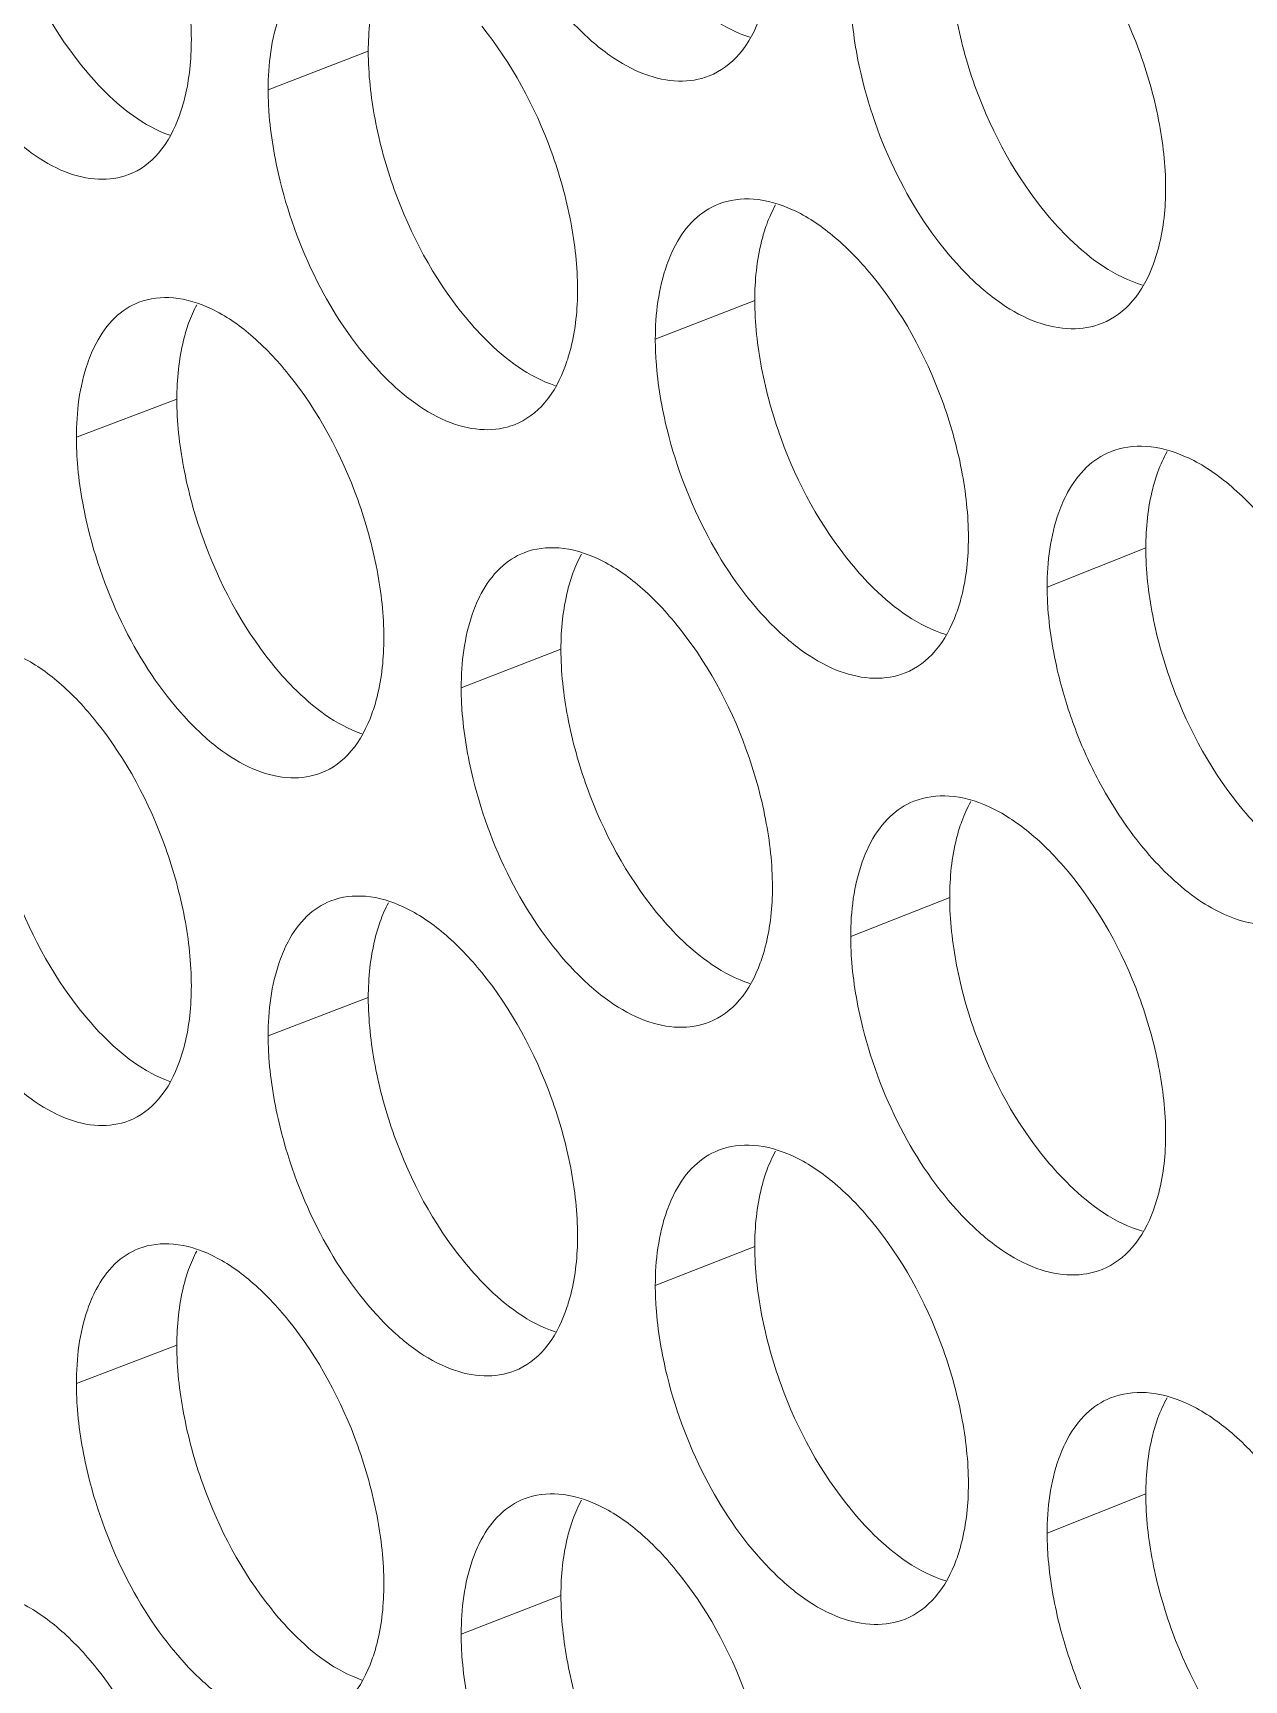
# Model space of a CAD drawing. Header units: millimetres. Extents: x 1177 to 4147, y 93 to 2194.
# Drawn here: x 2532.36 to 2542.44, y 831.76 to 845.47 of the extents above; entities that cross this region are included whole.
import ezdxf

# ---------------------------------------------------------------- set-up
doc = ezdxf.new("R2010")
doc.units = ezdxf.units.MM
doc.header["$LTSCALE"] = 0.1
doc.layers.get('0').update_dxf_attribs({"lineweight": 13})
doc.layers.add('标注', color=251, linetype='Continuous', lineweight=9)

# ---------------------------------------------------------------- blocks, each defined once
blk = doc.blocks.new('02')
at = {"layer": '标注'}
for p, q in [((4390.778, 798.859), (4389.588, 798.403)), ((4395.371, 795.898), (4394.189, 795.435)), ((4388.503, 794.724), (4387.309, 794.27)), ((4388.503, 794.724), (4387.309, 794.27)), ((4400.018, 792.957), (4398.846, 792.489)), ((4393.067, 791.751), (4391.882, 791.291)), ((4393.067, 791.751), (4391.882, 791.291)), ((4397.688, 788.8), (4396.511, 788.335)), ((4397.688, 788.8), (4396.511, 788.335)), ((4390.778, 787.609), (4389.588, 787.153)), ((4395.371, 784.648), (4394.189, 784.185)), ((4388.503, 783.474), (4387.309, 783.02)), ((4400.018, 781.707), (4398.846, 781.239)), ((4393.067, 780.501), (4391.882, 780.041))]:
    blk.add_line(p, q, dxfattribs=at)
for points, knots in [([(4388.675, 798.999), (4388.675, 799.269), (4388.612, 799.83), (4388.314, 800.917), (4387.903, 801.692), (4387.549, 802.134)], [0, 0, 0, 0, 0.239784, 0.49717, 1, 1, 1, 1]), ([(4386.242, 801.843), (4386.242, 801.573), (4386.303, 801.012), (4386.598, 799.924), (4387.006, 799.148), (4387.358, 798.706)], [0, 0, 0, 0, 0.239996, 0.497521, 1, 1, 1, 1]), ([(4392.024, 801.456), (4392.132, 801.02), (4392.442, 800.198), (4393.047, 799.32), (4393.616, 798.81), (4394.037, 798.575), (4394.45, 798.481), (4394.715, 798.521), (4394.83, 798.566)], [0, 0, 0, 0, 0.306092, 0.591839, 0.715894, 0.823347, 0.916219, 1, 1, 1, 1]), ([(4385.183, 800.306), (4385.288, 799.87), (4385.591, 799.049), (4386.183, 798.168), (4386.74, 797.654), (4387.151, 797.414), (4387.557, 797.314), (4387.818, 797.35), (4387.93, 797.393)], [0, 0, 0, 0, 0.307608, 0.594138, 0.718158, 0.825202, 0.917274, 1, 1, 1, 1]), ([(4400.254, 797.235), (4400.254, 797.505), (4400.189, 798.065), (4399.882, 799.151), (4399.457, 799.921), (4399.094, 800.357)], [0, 0, 0, 0, 0.239421, 0.496413, 1, 1, 1, 1]), ([(4397.688, 800.05), (4397.688, 799.78), (4397.751, 799.219), (4398.056, 798.133), (4398.477, 797.362), (4398.838, 796.926)], [0, 0, 0, 0, 0.239633, 0.496767, 1, 1, 1, 1]), ([(4394.205, 799.871), (4394.289, 799.768), (4394.6, 799.421), (4394.995, 799.127), (4395.314, 799.026)], [0, 0, 0, 0, 0.285095, 1, 1, 1, 1]), ([(4390.919, 799.762), (4390.896, 799.696), (4390.808, 799.403), (4390.778, 799.095), (4390.778, 798.859)], [0, 0, 0, 0, 0.228851, 1, 1, 1, 1]), ([(4389.824, 799.521), (4389.785, 799.446), (4389.635, 799.092), (4389.588, 798.701), (4389.588, 798.403)], [0, 0, 0, 0, 0.221643, 1, 1, 1, 1]), ([(4396.511, 799.585), (4396.511, 799.498), (4396.525, 799.133), (4396.587, 798.77), (4396.654, 798.5)], [0, 0, 0, 0, 0.23784, 1, 1, 1, 1]), ([(4394.83, 798.566), (4394.967, 798.62), (4395.231, 798.822), (4395.379, 799.112), (4395.437, 799.272)], [0, 0, 0, 0, 0.463304, 1, 1, 1, 1]), ([(4393.265, 796.027), (4393.265, 796.297), (4393.201, 796.857), (4392.899, 797.944), (4392.483, 798.717), (4392.126, 799.157)], [0, 0, 0, 0, 0.239639, 0.496867, 1, 1, 1, 1]), ([(4388.534, 798.097), (4388.558, 798.163), (4388.645, 798.456), (4388.675, 798.764), (4388.675, 798.999)], [0, 0, 0, 0, 0.228786, 1, 1, 1, 1]), ([(4390.778, 798.859), (4390.778, 798.589), (4390.841, 798.029), (4391.139, 796.942), (4391.552, 796.168), (4391.908, 795.727)], [0, 0, 0, 0, 0.239851, 0.497219, 1, 1, 1, 1]), ([(4387.358, 798.706), (4387.439, 798.604), (4387.737, 798.263), (4388.112, 797.97), (4388.419, 797.862)], [0, 0, 0, 0, 0.284851, 1, 1, 1, 1]), ([(4396.654, 798.5), (4396.764, 798.063), (4397.079, 797.24), (4397.694, 796.365), (4398.271, 795.858), (4398.697, 795.626), (4399.116, 795.536), (4399.384, 795.579), (4399.5, 795.626)], [0, 0, 0, 0, 0.305092, 0.590325, 0.714405, 0.822131, 0.915528, 1, 1, 1, 1]), ([(4389.588, 798.403), (4389.588, 798.316), (4389.602, 797.951), (4389.663, 797.588), (4389.73, 797.317)], [0, 0, 0, 0, 0.237763, 1, 1, 1, 1]), ([(4387.93, 797.393), (4388.067, 797.445), (4388.331, 797.647), (4388.476, 797.937), (4388.534, 798.097)], [0, 0, 0, 0, 0.461212, 1, 1, 1, 1]), ([(4389.73, 797.317), (4389.837, 796.881), (4390.144, 796.06), (4390.745, 795.181), (4391.31, 794.669), (4391.727, 794.433), (4392.138, 794.336), (4392.402, 794.376), (4392.516, 794.42)], [0, 0, 0, 0, 0.306595, 0.592601, 0.716644, 0.823962, 0.916568, 1, 1, 1, 1]), ([(4396.757, 796.201), (4396.618, 796.37), (4396.333, 796.667), (4395.857, 796.987), (4395.38, 797.131), (4395.069, 797.094), (4394.939, 797.043)], [0, 0, 0, 0, 0.309532, 0.576416, 0.801728, 1, 1, 1, 1]), ([(4400.109, 796.332), (4400.133, 796.398), (4400.223, 796.691), (4400.254, 796.999), (4400.254, 797.235)], [0, 0, 0, 0, 0.229514, 1, 1, 1, 1]), ([(4394.939, 797.043), (4394.833, 797.001), (4394.628, 796.866), (4394.488, 796.667), (4394.429, 796.556)], [0, 0, 0, 0, 0.475484, 1, 1, 1, 1]), ([(4398.838, 796.926), (4398.925, 796.821), (4399.245, 796.471), (4399.652, 796.176), (4399.979, 796.08)], [0, 0, 0, 0, 0.285211, 1, 1, 1, 1]), ([(4395.513, 796.801), (4395.489, 796.735), (4395.401, 796.442), (4395.371, 796.133), (4395.371, 795.898)], [0, 0, 0, 0, 0.229141, 1, 1, 1, 1]), ([(4394.429, 796.556), (4394.389, 796.481), (4394.237, 796.126), (4394.189, 795.734), (4394.189, 795.435)], [0, 0, 0, 0, 0.22205, 1, 1, 1, 1]), ([(4399.5, 795.626), (4399.637, 795.681), (4399.901, 795.883), (4400.05, 796.172), (4400.109, 796.332)], [0, 0, 0, 0, 0.464648, 1, 1, 1, 1]), ([(4397.91, 793.077), (4397.91, 793.347), (4397.846, 793.907), (4397.54, 794.993), (4397.119, 795.764), (4396.757, 796.201)], [0, 0, 0, 0, 0.239493, 0.496564, 1, 1, 1, 1]), ([(4389.831, 795.018), (4389.694, 795.187), (4389.417, 795.483), (4388.952, 795.807), (4388.485, 795.956), (4388.181, 795.924), (4388.052, 795.875)], [0, 0, 0, 0, 0.31112, 0.578509, 0.803168, 1, 1, 1, 1]), ([(4389.831, 795.018), (4389.694, 795.187), (4389.417, 795.483), (4388.952, 795.807), (4388.485, 795.956), (4388.181, 795.924), (4388.052, 795.875)], [0, 0, 0, 0, 0.31112, 0.578509, 0.803168, 1, 1, 1, 1]), ([(4393.122, 795.125), (4393.146, 795.191), (4393.234, 795.483), (4393.265, 795.792), (4393.265, 796.027)], [0, 0, 0, 0, 0.229076, 1, 1, 1, 1]), ([(4395.371, 795.898), (4395.371, 795.628), (4395.434, 795.067), (4395.736, 793.981), (4396.155, 793.209), (4396.515, 792.771)], [0, 0, 0, 0, 0.239706, 0.496917, 1, 1, 1, 1]), ([(4388.052, 795.875), (4387.946, 795.834), (4387.74, 795.699), (4387.602, 795.498), (4387.543, 795.387)], [0, 0, 0, 0, 0.473719, 1, 1, 1, 1]), ([(4388.052, 795.875), (4387.946, 795.834), (4387.74, 795.699), (4387.602, 795.498), (4387.543, 795.387)], [0, 0, 0, 0, 0.473719, 1, 1, 1, 1]), ([(4391.908, 795.727), (4391.992, 795.625), (4392.298, 795.28), (4392.687, 794.986), (4393.002, 794.883)], [0, 0, 0, 0, 0.285023, 1, 1, 1, 1]), ([(4388.643, 795.626), (4388.62, 795.56), (4388.533, 795.267), (4388.503, 794.959), (4388.503, 794.724)], [0, 0, 0, 0, 0.228706, 1, 1, 1, 1]), ([(4388.643, 795.626), (4388.62, 795.56), (4388.533, 795.267), (4388.503, 794.959), (4388.503, 794.724)], [0, 0, 0, 0, 0.228706, 1, 1, 1, 1]), ([(4387.543, 795.387), (4387.504, 795.312), (4387.355, 794.958), (4387.309, 794.567), (4387.309, 794.27)], [0, 0, 0, 0, 0.221445, 1, 1, 1, 1]), ([(4387.543, 795.387), (4387.504, 795.312), (4387.355, 794.958), (4387.309, 794.567), (4387.309, 794.27)], [0, 0, 0, 0, 0.221445, 1, 1, 1, 1]), ([(4394.189, 795.435), (4394.189, 795.348), (4394.203, 794.983), (4394.265, 794.621), (4394.332, 794.35)], [0, 0, 0, 0, 0.237814, 1, 1, 1, 1]), ([(4392.516, 794.42), (4392.653, 794.473), (4392.917, 794.675), (4393.064, 794.965), (4393.122, 795.125)], [0, 0, 0, 0, 0.462617, 1, 1, 1, 1]), ([(4390.963, 791.885), (4390.963, 792.155), (4390.9, 792.716), (4390.6, 793.803), (4390.186, 794.577), (4389.831, 795.018)], [0, 0, 0, 0, 0.239711, 0.497019, 1, 1, 1, 1]), ([(4390.963, 791.885), (4390.963, 792.155), (4390.9, 792.716), (4390.6, 793.803), (4390.186, 794.577), (4389.831, 795.018)], [0, 0, 0, 0, 0.239711, 0.497019, 1, 1, 1, 1]), ([(4388.503, 794.724), (4388.503, 794.453), (4388.565, 793.893), (4388.862, 792.805), (4389.272, 792.03), (4389.626, 791.589)], [0, 0, 0, 0, 0.239923, 0.49737, 1, 1, 1, 1]), ([(4388.503, 794.724), (4388.503, 794.453), (4388.565, 793.893), (4388.862, 792.805), (4389.272, 792.03), (4389.626, 791.589)], [0, 0, 0, 0, 0.239923, 0.49737, 1, 1, 1, 1]), ([(4394.332, 794.35), (4394.441, 793.914), (4394.754, 793.091), (4395.363, 792.215), (4395.936, 791.707), (4396.36, 791.473), (4396.776, 791.381), (4397.043, 791.423), (4397.158, 791.468)], [0, 0, 0, 0, 0.305591, 0.59108, 0.715148, 0.822737, 0.915872, 1, 1, 1, 1]), ([(4387.309, 794.27), (4387.309, 794.183), (4387.322, 793.817), (4387.383, 793.454), (4387.449, 793.184)], [0, 0, 0, 0, 0.237738, 1, 1, 1, 1]), ([(4387.309, 794.27), (4387.309, 794.183), (4387.322, 793.817), (4387.383, 793.454), (4387.449, 793.184)], [0, 0, 0, 0, 0.237738, 1, 1, 1, 1]), ([(4401.444, 793.268), (4401.302, 793.437), (4401.013, 793.733), (4400.53, 794.051), (4400.045, 794.192), (4399.731, 794.151), (4399.599, 794.098)], [0, 0, 0, 0, 0.3085, 0.575059, 0.800797, 1, 1, 1, 1]), ([(4399.599, 794.098), (4399.493, 794.056), (4399.289, 793.921), (4399.149, 793.722), (4399.089, 793.613)], [0, 0, 0, 0, 0.476586, 1, 1, 1, 1]), ([(4400.163, 793.861), (4400.139, 793.795), (4400.049, 793.502), (4400.018, 793.193), (4400.018, 792.957)], [0, 0, 0, 0, 0.229432, 1, 1, 1, 1]), ([(4399.089, 793.613), (4399.048, 793.537), (4398.894, 793.183), (4398.846, 792.789), (4398.846, 792.489)], [0, 0, 0, 0, 0.222471, 1, 1, 1, 1]), ([(4387.449, 793.184), (4387.555, 792.748), (4387.861, 791.927), (4388.457, 791.047), (4389.018, 790.534), (4389.432, 790.296), (4389.841, 790.197), (4390.103, 790.235), (4390.216, 790.279)], [0, 0, 0, 0, 0.307101, 0.593368, 0.717399, 0.82458, 0.91692, 1, 1, 1, 1]), ([(4387.449, 793.184), (4387.555, 792.748), (4387.861, 791.927), (4388.457, 791.047), (4389.018, 790.534), (4389.432, 790.296), (4389.841, 790.197), (4390.103, 790.235), (4390.216, 790.279)], [0, 0, 0, 0, 0.307101, 0.593368, 0.717399, 0.82458, 0.91692, 1, 1, 1, 1]), ([(4394.434, 792.051), (4394.296, 792.22), (4394.014, 792.517), (4393.542, 792.838), (4393.068, 792.984), (4392.759, 792.949), (4392.629, 792.898)], [0, 0, 0, 0, 0.310056, 0.577106, 0.802202, 1, 1, 1, 1]), ([(4394.434, 792.051), (4394.296, 792.22), (4394.014, 792.517), (4393.542, 792.838), (4393.068, 792.984), (4392.759, 792.949), (4392.629, 792.898)], [0, 0, 0, 0, 0.310056, 0.577106, 0.802202, 1, 1, 1, 1]), ([(4397.766, 792.174), (4397.79, 792.24), (4397.88, 792.533), (4397.91, 792.841), (4397.91, 793.077)], [0, 0, 0, 0, 0.229368, 1, 1, 1, 1]), ([(4400.018, 792.957), (4400.018, 792.687), (4400.082, 792.127), (4400.389, 791.041), (4400.812, 790.271), (4401.176, 789.836)], [0, 0, 0, 0, 0.239561, 0.496616, 1, 1, 1, 1]), ([(4392.629, 792.898), (4392.524, 792.857), (4392.318, 792.721), (4392.179, 792.522), (4392.12, 792.411)], [0, 0, 0, 0, 0.474911, 1, 1, 1, 1]), ([(4392.629, 792.898), (4392.524, 792.857), (4392.318, 792.721), (4392.179, 792.522), (4392.12, 792.411)], [0, 0, 0, 0, 0.474911, 1, 1, 1, 1]), ([(4396.515, 792.771), (4396.6, 792.667), (4396.916, 792.318), (4397.317, 792.024), (4397.64, 791.925)], [0, 0, 0, 0, 0.285157, 1, 1, 1, 1]), ([(4393.209, 792.654), (4393.186, 792.588), (4393.098, 792.295), (4393.067, 791.986), (4393.067, 791.751)], [0, 0, 0, 0, 0.228996, 1, 1, 1, 1]), ([(4393.209, 792.654), (4393.186, 792.588), (4393.098, 792.295), (4393.067, 791.986), (4393.067, 791.751)], [0, 0, 0, 0, 0.228996, 1, 1, 1, 1]), ([(4392.12, 792.411), (4392.08, 792.336), (4391.929, 791.981), (4391.882, 791.59), (4391.882, 791.291)], [0, 0, 0, 0, 0.221845, 1, 1, 1, 1]), ([(4392.12, 792.411), (4392.08, 792.336), (4391.929, 791.981), (4391.882, 791.59), (4391.882, 791.291)], [0, 0, 0, 0, 0.221845, 1, 1, 1, 1]), ([(4398.846, 792.489), (4398.846, 792.403), (4398.86, 792.038), (4398.923, 791.675), (4398.991, 791.405)], [0, 0, 0, 0, 0.237866, 1, 1, 1, 1]), ([(4397.158, 791.468), (4397.295, 791.523), (4397.559, 791.725), (4397.707, 792.014), (4397.766, 792.174)], [0, 0, 0, 0, 0.463981, 1, 1, 1, 1]), ([(4395.581, 788.924), (4395.581, 789.194), (4395.517, 789.754), (4395.213, 790.841), (4394.794, 791.613), (4394.434, 792.051)], [0, 0, 0, 0, 0.239566, 0.496716, 1, 1, 1, 1]), ([(4395.581, 788.924), (4395.581, 789.194), (4395.517, 789.754), (4395.213, 790.841), (4394.794, 791.613), (4394.434, 792.051)], [0, 0, 0, 0, 0.239566, 0.496716, 1, 1, 1, 1]), ([(4387.549, 790.884), (4387.414, 791.053), (4387.139, 791.349), (4386.678, 791.674), (4386.215, 791.825), (4385.912, 791.794), (4385.785, 791.746)], [0, 0, 0, 0, 0.31166, 0.579222, 0.803661, 1, 1, 1, 1]), ([(4390.821, 790.983), (4390.845, 791.049), (4390.933, 791.342), (4390.963, 791.65), (4390.963, 791.885)], [0, 0, 0, 0, 0.228931, 1, 1, 1, 1]), ([(4390.821, 790.983), (4390.845, 791.049), (4390.933, 791.342), (4390.963, 791.65), (4390.963, 791.885)], [0, 0, 0, 0, 0.228931, 1, 1, 1, 1]), ([(4389.626, 791.589), (4389.708, 791.487), (4390.01, 791.144), (4390.393, 790.85), (4390.703, 790.744)], [0, 0, 0, 0, 0.284942, 1, 1, 1, 1]), ([(4389.626, 791.589), (4389.708, 791.487), (4390.01, 791.144), (4390.393, 790.85), (4390.703, 790.744)], [0, 0, 0, 0, 0.284942, 1, 1, 1, 1]), ([(4393.067, 791.751), (4393.067, 791.481), (4393.13, 790.92), (4393.431, 789.833), (4393.846, 789.06), (4394.205, 788.621)], [0, 0, 0, 0, 0.239778, 0.497068, 1, 1, 1, 1]), ([(4393.067, 791.751), (4393.067, 791.481), (4393.13, 790.92), (4393.431, 789.833), (4393.846, 789.06), (4394.205, 788.621)], [0, 0, 0, 0, 0.239778, 0.497068, 1, 1, 1, 1]), ([(4398.991, 791.405), (4399.046, 791.186), (4399.183, 790.755), (4399.508, 790.049), (4399.975, 789.354), (4400.581, 788.766), (4401.229, 788.447), (4401.678, 788.467), (4401.855, 788.539)], [0, 0, 0, 0, 0.152652, 0.305439, 0.523584, 0.715027, 0.870754, 1, 1, 1, 1]), ([(4391.882, 791.291), (4391.882, 791.204), (4391.896, 790.839), (4391.957, 790.476), (4392.024, 790.206)], [0, 0, 0, 0, 0.237788, 1, 1, 1, 1]), ([(4391.882, 791.291), (4391.882, 791.204), (4391.896, 790.839), (4391.957, 790.476), (4392.024, 790.206)], [0, 0, 0, 0, 0.237788, 1, 1, 1, 1]), ([(4390.216, 790.279), (4390.353, 790.331), (4390.617, 790.533), (4390.763, 790.823), (4390.821, 790.983)], [0, 0, 0, 0, 0.46192, 1, 1, 1, 1]), ([(4390.216, 790.279), (4390.353, 790.331), (4390.617, 790.533), (4390.763, 790.823), (4390.821, 790.983)], [0, 0, 0, 0, 0.46192, 1, 1, 1, 1]), ([(4388.675, 787.749), (4388.675, 788.019), (4388.612, 788.58), (4388.314, 789.667), (4387.903, 790.442), (4387.549, 790.884)], [0, 0, 0, 0, 0.239784, 0.49717, 1, 1, 1, 1]), ([(4386.242, 790.593), (4386.242, 790.323), (4386.303, 789.762), (4386.598, 788.674), (4387.006, 787.898), (4387.358, 787.456)], [0, 0, 0, 0, 0.239996, 0.497521, 1, 1, 1, 1]), ([(4392.024, 790.206), (4392.132, 789.77), (4392.442, 788.948), (4393.047, 788.07), (4393.616, 787.56), (4394.037, 787.325), (4394.45, 787.231), (4394.715, 787.271), (4394.83, 787.316)], [0, 0, 0, 0, 0.306092, 0.591839, 0.715894, 0.823347, 0.916219, 1, 1, 1, 1]), ([(4392.024, 790.206), (4392.132, 789.77), (4392.442, 788.948), (4393.047, 788.07), (4393.616, 787.56), (4394.037, 787.325), (4394.45, 787.231), (4394.715, 787.271), (4394.83, 787.316)], [0, 0, 0, 0, 0.306092, 0.591839, 0.715894, 0.823347, 0.916219, 1, 1, 1, 1]), ([(4399.094, 789.107), (4398.953, 789.276), (4398.666, 789.572), (4398.186, 789.892), (4397.705, 790.034), (4397.394, 789.995), (4397.262, 789.943)], [0, 0, 0, 0, 0.309013, 0.575734, 0.801259, 1, 1, 1, 1]), ([(4399.094, 789.107), (4398.953, 789.276), (4398.666, 789.572), (4398.186, 789.892), (4397.705, 790.034), (4397.394, 789.995), (4397.262, 789.943)], [0, 0, 0, 0, 0.309013, 0.575734, 0.801259, 1, 1, 1, 1]), ([(4397.262, 789.943), (4397.156, 789.901), (4396.951, 789.765), (4396.812, 789.567), (4396.752, 789.457)], [0, 0, 0, 0, 0.476042, 1, 1, 1, 1]), ([(4397.262, 789.943), (4397.156, 789.901), (4396.951, 789.765), (4396.812, 789.567), (4396.752, 789.457)], [0, 0, 0, 0, 0.476042, 1, 1, 1, 1]), ([(4401.176, 789.836), (4401.264, 789.731), (4401.588, 789.378), (4402.002, 789.084), (4402.333, 788.99)], [0, 0, 0, 0, 0.285256, 1, 1, 1, 1]), ([(4397.831, 789.703), (4397.807, 789.637), (4397.718, 789.344), (4397.688, 789.035), (4397.688, 788.8)], [0, 0, 0, 0, 0.229286, 1, 1, 1, 1]), ([(4397.831, 789.703), (4397.807, 789.637), (4397.718, 789.344), (4397.688, 789.035), (4397.688, 788.8)], [0, 0, 0, 0, 0.229286, 1, 1, 1, 1]), ([(4396.752, 789.457), (4396.712, 789.381), (4396.559, 789.027), (4396.511, 788.634), (4396.511, 788.335)], [0, 0, 0, 0, 0.222259, 1, 1, 1, 1]), ([(4396.752, 789.457), (4396.712, 789.381), (4396.559, 789.027), (4396.511, 788.634), (4396.511, 788.335)], [0, 0, 0, 0, 0.222259, 1, 1, 1, 1]), ([(4385.183, 789.056), (4385.288, 788.62), (4385.591, 787.799), (4386.183, 786.918), (4386.74, 786.404), (4387.151, 786.164), (4387.557, 786.064), (4387.818, 786.1), (4387.93, 786.143)], [0, 0, 0, 0, 0.307608, 0.594138, 0.718158, 0.825202, 0.917274, 1, 1, 1, 1]), ([(4400.254, 785.985), (4400.254, 786.255), (4400.189, 786.815), (4399.882, 787.901), (4399.457, 788.671), (4399.094, 789.107)], [0, 0, 0, 0, 0.239421, 0.496413, 1, 1, 1, 1]), ([(4400.254, 785.985), (4400.254, 786.255), (4400.189, 786.815), (4399.882, 787.901), (4399.457, 788.671), (4399.094, 789.107)], [0, 0, 0, 0, 0.239421, 0.496413, 1, 1, 1, 1]), ([(4395.437, 788.022), (4395.461, 788.087), (4395.55, 788.38), (4395.581, 788.689), (4395.581, 788.924)], [0, 0, 0, 0, 0.229222, 1, 1, 1, 1]), ([(4395.437, 788.022), (4395.461, 788.087), (4395.55, 788.38), (4395.581, 788.689), (4395.581, 788.924)], [0, 0, 0, 0, 0.229222, 1, 1, 1, 1]), ([(4390.334, 788.759), (4390.228, 788.718), (4390.022, 788.582), (4389.883, 788.382), (4389.824, 788.271)], [0, 0, 0, 0, 0.474323, 1, 1, 1, 1]), ([(4392.126, 787.907), (4391.988, 788.076), (4391.708, 788.372), (4391.24, 788.695), (4390.769, 788.842), (4390.463, 788.808), (4390.334, 788.759)], [0, 0, 0, 0, 0.310585, 0.577804, 0.802682, 1, 1, 1, 1]), ([(4397.688, 788.8), (4397.688, 788.53), (4397.751, 787.969), (4398.056, 786.883), (4398.477, 786.112), (4398.838, 785.676)], [0, 0, 0, 0, 0.239633, 0.496767, 1, 1, 1, 1]), ([(4397.688, 788.8), (4397.688, 788.53), (4397.751, 787.969), (4398.056, 786.883), (4398.477, 786.112), (4398.838, 785.676)], [0, 0, 0, 0, 0.239633, 0.496767, 1, 1, 1, 1]), ([(4390.919, 788.512), (4390.896, 788.446), (4390.808, 788.153), (4390.778, 787.845), (4390.778, 787.609)], [0, 0, 0, 0, 0.228851, 1, 1, 1, 1]), ([(4394.205, 788.621), (4394.289, 788.518), (4394.6, 788.171), (4394.995, 787.877), (4395.314, 787.776)], [0, 0, 0, 0, 0.285095, 1, 1, 1, 1]), ([(4394.205, 788.621), (4394.289, 788.518), (4394.6, 788.171), (4394.995, 787.877), (4395.314, 787.776)], [0, 0, 0, 0, 0.285095, 1, 1, 1, 1]), ([(4389.824, 788.271), (4389.785, 788.196), (4389.635, 787.842), (4389.588, 787.451), (4389.588, 787.153)], [0, 0, 0, 0, 0.221643, 1, 1, 1, 1]), ([(4396.511, 788.335), (4396.511, 788.248), (4396.525, 787.883), (4396.587, 787.52), (4396.654, 787.25)], [0, 0, 0, 0, 0.23784, 1, 1, 1, 1]), ([(4396.511, 788.335), (4396.511, 788.248), (4396.525, 787.883), (4396.587, 787.52), (4396.654, 787.25)], [0, 0, 0, 0, 0.23784, 1, 1, 1, 1]), ([(4393.265, 784.777), (4393.265, 785.047), (4393.201, 785.607), (4392.899, 786.694), (4392.483, 787.467), (4392.126, 787.907)], [0, 0, 0, 0, 0.239639, 0.496867, 1, 1, 1, 1]), ([(4394.83, 787.316), (4394.967, 787.37), (4395.231, 787.572), (4395.379, 787.862), (4395.437, 788.022)], [0, 0, 0, 0, 0.463304, 1, 1, 1, 1]), ([(4394.83, 787.316), (4394.967, 787.37), (4395.231, 787.572), (4395.379, 787.862), (4395.437, 788.022)], [0, 0, 0, 0, 0.463304, 1, 1, 1, 1]), ([(4388.534, 786.847), (4388.558, 786.913), (4388.645, 787.206), (4388.675, 787.514), (4388.675, 787.749)], [0, 0, 0, 0, 0.228786, 1, 1, 1, 1]), ([(4390.778, 787.609), (4390.778, 787.339), (4390.841, 786.779), (4391.139, 785.692), (4391.552, 784.918), (4391.908, 784.477)], [0, 0, 0, 0, 0.239851, 0.497219, 1, 1, 1, 1]), ([(4387.358, 787.456), (4387.439, 787.354), (4387.737, 787.013), (4388.112, 786.72), (4388.419, 786.612)], [0, 0, 0, 0, 0.284851, 1, 1, 1, 1]), ([(4389.588, 787.153), (4389.588, 787.066), (4389.602, 786.701), (4389.663, 786.338), (4389.73, 786.067)], [0, 0, 0, 0, 0.237763, 1, 1, 1, 1]), ([(4396.654, 787.25), (4396.764, 786.813), (4397.079, 785.99), (4397.694, 785.115), (4398.271, 784.608), (4398.697, 784.376), (4399.116, 784.286), (4399.384, 784.329), (4399.5, 784.376)], [0, 0, 0, 0, 0.305092, 0.590325, 0.714405, 0.822131, 0.915528, 1, 1, 1, 1]), ([(4396.654, 787.25), (4396.764, 786.813), (4397.079, 785.99), (4397.694, 785.115), (4398.271, 784.608), (4398.697, 784.376), (4399.116, 784.286), (4399.384, 784.329), (4399.5, 784.376)], [0, 0, 0, 0, 0.305092, 0.590325, 0.714405, 0.822131, 0.915528, 1, 1, 1, 1]), ([(4387.93, 786.143), (4388.067, 786.195), (4388.331, 786.397), (4388.476, 786.687), (4388.534, 786.847)], [0, 0, 0, 0, 0.461212, 1, 1, 1, 1]), ([(4389.73, 786.067), (4389.837, 785.631), (4390.144, 784.81), (4390.745, 783.931), (4391.31, 783.419), (4391.727, 783.183), (4392.138, 783.086), (4392.402, 783.126), (4392.516, 783.17)], [0, 0, 0, 0, 0.306595, 0.592601, 0.716644, 0.823962, 0.916568, 1, 1, 1, 1]), ([(4400.109, 785.082), (4400.133, 785.148), (4400.223, 785.441), (4400.254, 785.749), (4400.254, 785.985)], [0, 0, 0, 0, 0.229514, 1, 1, 1, 1]), ([(4400.109, 785.082), (4400.133, 785.148), (4400.223, 785.441), (4400.254, 785.749), (4400.254, 785.985)], [0, 0, 0, 0, 0.229514, 1, 1, 1, 1]), ([(4394.939, 785.793), (4394.833, 785.751), (4394.628, 785.616), (4394.488, 785.417), (4394.429, 785.306)], [0, 0, 0, 0, 0.475484, 1, 1, 1, 1]), ([(4396.757, 784.951), (4396.618, 785.12), (4396.333, 785.417), (4395.857, 785.737), (4395.38, 785.881), (4395.069, 785.844), (4394.939, 785.793)], [0, 0, 0, 0, 0.309532, 0.576416, 0.801728, 1, 1, 1, 1]), ([(4395.513, 785.551), (4395.489, 785.485), (4395.401, 785.192), (4395.371, 784.883), (4395.371, 784.648)], [0, 0, 0, 0, 0.229141, 1, 1, 1, 1]), ([(4398.838, 785.676), (4398.925, 785.571), (4399.245, 785.221), (4399.652, 784.926), (4399.979, 784.83)], [0, 0, 0, 0, 0.285211, 1, 1, 1, 1]), ([(4398.838, 785.676), (4398.925, 785.571), (4399.245, 785.221), (4399.652, 784.926), (4399.979, 784.83)], [0, 0, 0, 0, 0.285211, 1, 1, 1, 1]), ([(4394.429, 785.306), (4394.389, 785.231), (4394.237, 784.876), (4394.189, 784.484), (4394.189, 784.185)], [0, 0, 0, 0, 0.22205, 1, 1, 1, 1]), ([(4397.91, 781.827), (4397.91, 782.097), (4397.846, 782.657), (4397.54, 783.743), (4397.119, 784.514), (4396.757, 784.951)], [0, 0, 0, 0, 0.239493, 0.496564, 1, 1, 1, 1]), ([(4399.5, 784.376), (4399.637, 784.431), (4399.901, 784.633), (4400.05, 784.922), (4400.109, 785.082)], [0, 0, 0, 0, 0.464648, 1, 1, 1, 1]), ([(4399.5, 784.376), (4399.637, 784.431), (4399.901, 784.633), (4400.05, 784.922), (4400.109, 785.082)], [0, 0, 0, 0, 0.464648, 1, 1, 1, 1]), ([(4393.122, 783.875), (4393.146, 783.941), (4393.234, 784.233), (4393.265, 784.542), (4393.265, 784.777)], [0, 0, 0, 0, 0.229076, 1, 1, 1, 1]), ([(4388.052, 784.625), (4387.946, 784.584), (4387.74, 784.449), (4387.602, 784.248), (4387.543, 784.137)], [0, 0, 0, 0, 0.473719, 1, 1, 1, 1]), ([(4389.831, 783.768), (4389.694, 783.937), (4389.417, 784.233), (4388.952, 784.557), (4388.485, 784.706), (4388.181, 784.674), (4388.052, 784.625)], [0, 0, 0, 0, 0.31112, 0.578509, 0.803168, 1, 1, 1, 1]), ([(4395.371, 784.648), (4395.371, 784.378), (4395.434, 783.817), (4395.736, 782.731), (4396.155, 781.959), (4396.515, 781.521)], [0, 0, 0, 0, 0.239706, 0.496917, 1, 1, 1, 1]), ([(4388.643, 784.376), (4388.62, 784.31), (4388.533, 784.017), (4388.503, 783.709), (4388.503, 783.474)], [0, 0, 0, 0, 0.228706, 1, 1, 1, 1]), ([(4391.908, 784.477), (4391.992, 784.375), (4392.298, 784.03), (4392.687, 783.736), (4393.002, 783.633)], [0, 0, 0, 0, 0.285023, 1, 1, 1, 1]), ([(4387.543, 784.137), (4387.504, 784.062), (4387.355, 783.708), (4387.309, 783.317), (4387.309, 783.02)], [0, 0, 0, 0, 0.221445, 1, 1, 1, 1]), ([(4394.189, 784.185), (4394.189, 784.098), (4394.203, 783.733), (4394.265, 783.371), (4394.332, 783.1)], [0, 0, 0, 0, 0.237814, 1, 1, 1, 1]), ([(4390.963, 780.635), (4390.963, 780.905), (4390.9, 781.466), (4390.6, 782.553), (4390.186, 783.327), (4389.831, 783.768)], [0, 0, 0, 0, 0.239711, 0.497019, 1, 1, 1, 1]), ([(4392.516, 783.17), (4392.653, 783.223), (4392.917, 783.425), (4393.064, 783.715), (4393.122, 783.875)], [0, 0, 0, 0, 0.462617, 1, 1, 1, 1]), ([(4388.503, 783.474), (4388.503, 783.203), (4388.565, 782.643), (4388.862, 781.555), (4389.272, 780.78), (4389.626, 780.339)], [0, 0, 0, 0, 0.239923, 0.49737, 1, 1, 1, 1]), ([(4387.309, 783.02), (4387.309, 782.933), (4387.322, 782.567), (4387.383, 782.204), (4387.449, 781.934)], [0, 0, 0, 0, 0.237738, 1, 1, 1, 1]), ([(4394.332, 783.1), (4394.441, 782.664), (4394.754, 781.841), (4395.363, 780.965), (4395.936, 780.457), (4396.36, 780.223), (4396.776, 780.131), (4397.043, 780.173), (4397.158, 780.218)], [0, 0, 0, 0, 0.305591, 0.59108, 0.715148, 0.822737, 0.915872, 1, 1, 1, 1]), ([(4399.599, 782.848), (4399.493, 782.806), (4399.289, 782.671), (4399.149, 782.472), (4399.089, 782.363)], [0, 0, 0, 0, 0.476586, 1, 1, 1, 1]), ([(4401.444, 782.018), (4401.302, 782.187), (4401.013, 782.483), (4400.53, 782.801), (4400.045, 782.942), (4399.731, 782.901), (4399.599, 782.848)], [0, 0, 0, 0, 0.3085, 0.575059, 0.800797, 1, 1, 1, 1]), ([(4400.163, 782.611), (4400.139, 782.545), (4400.049, 782.252), (4400.018, 781.943), (4400.018, 781.707)], [0, 0, 0, 0, 0.229432, 1, 1, 1, 1]), ([(4399.089, 782.363), (4399.048, 782.287), (4398.894, 781.933), (4398.846, 781.539), (4398.846, 781.239)], [0, 0, 0, 0, 0.222471, 1, 1, 1, 1]), ([(4387.449, 781.934), (4387.555, 781.498), (4387.861, 780.677), (4388.457, 779.797), (4389.018, 779.284), (4389.432, 779.046), (4389.841, 778.947), (4390.103, 778.985), (4390.216, 779.029)], [0, 0, 0, 0, 0.307101, 0.593368, 0.717399, 0.82458, 0.91692, 1, 1, 1, 1]), ([(4397.766, 780.924), (4397.79, 780.99), (4397.88, 781.283), (4397.91, 781.591), (4397.91, 781.827)], [0, 0, 0, 0, 0.229368, 1, 1, 1, 1]), ([(4392.629, 781.648), (4392.524, 781.607), (4392.318, 781.471), (4392.179, 781.272), (4392.12, 781.161)], [0, 0, 0, 0, 0.474911, 1, 1, 1, 1]), ([(4394.434, 780.801), (4394.296, 780.97), (4394.014, 781.267), (4393.542, 781.588), (4393.068, 781.734), (4392.759, 781.699), (4392.629, 781.648)], [0, 0, 0, 0, 0.310056, 0.577106, 0.802202, 1, 1, 1, 1]), ([(4400.018, 781.707), (4400.018, 781.437), (4400.082, 780.877), (4400.389, 779.791), (4400.812, 779.021), (4401.176, 778.586)], [0, 0, 0, 0, 0.239561, 0.496616, 1, 1, 1, 1]), ([(4393.209, 781.404), (4393.186, 781.338), (4393.098, 781.045), (4393.067, 780.736), (4393.067, 780.501)], [0, 0, 0, 0, 0.228996, 1, 1, 1, 1]), ([(4396.515, 781.521), (4396.6, 781.417), (4396.916, 781.068), (4397.317, 780.774), (4397.64, 780.675)], [0, 0, 0, 0, 0.285157, 1, 1, 1, 1]), ([(4398.846, 781.239), (4398.846, 781.153), (4398.86, 780.788), (4398.923, 780.425), (4398.991, 780.155)], [0, 0, 0, 0, 0.237866, 1, 1, 1, 1]), ([(4392.12, 781.161), (4392.08, 781.086), (4391.929, 780.731), (4391.882, 780.34), (4391.882, 780.041)], [0, 0, 0, 0, 0.221845, 1, 1, 1, 1]), ([(4395.581, 777.674), (4395.581, 777.944), (4395.517, 778.504), (4395.213, 779.591), (4394.794, 780.363), (4394.434, 780.801)], [0, 0, 0, 0, 0.239566, 0.496716, 1, 1, 1, 1]), ([(4397.158, 780.218), (4397.295, 780.273), (4397.559, 780.475), (4397.707, 780.764), (4397.766, 780.924)], [0, 0, 0, 0, 0.463981, 1, 1, 1, 1]), ([(4390.821, 779.733), (4390.845, 779.799), (4390.933, 780.092), (4390.963, 780.4), (4390.963, 780.635)], [0, 0, 0, 0, 0.228931, 1, 1, 1, 1]), ([(4387.549, 779.634), (4387.414, 779.803), (4387.139, 780.099), (4386.678, 780.424), (4386.215, 780.575), (4385.912, 780.544), (4385.785, 780.496)], [0, 0, 0, 0, 0.31166, 0.579222, 0.803661, 1, 1, 1, 1]), ([(4393.067, 780.501), (4393.067, 780.231), (4393.13, 779.67), (4393.431, 778.583), (4393.846, 777.81), (4394.205, 777.371)], [0, 0, 0, 0, 0.239778, 0.497068, 1, 1, 1, 1]), ([(4389.626, 780.339), (4389.708, 780.237), (4390.01, 779.894), (4390.393, 779.6), (4390.703, 779.494)], [0, 0, 0, 0, 0.284942, 1, 1, 1, 1]), ([(4391.882, 780.041), (4391.882, 779.954), (4391.896, 779.589), (4391.957, 779.226), (4392.024, 778.956)], [0, 0, 0, 0, 0.237788, 1, 1, 1, 1]), ([(4398.991, 780.155), (4399.046, 779.936), (4399.183, 779.505), (4399.508, 778.799), (4399.975, 778.104), (4400.581, 777.516), (4401.229, 777.197), (4401.678, 777.217), (4401.855, 777.289)], [0, 0, 0, 0, 0.152652, 0.305439, 0.523584, 0.715027, 0.870754, 1, 1, 1, 1]), ([(4388.675, 776.499), (4388.675, 776.769), (4388.612, 777.33), (4388.314, 778.417), (4387.903, 779.192), (4387.549, 779.634)], [0, 0, 0, 0, 0.239784, 0.49717, 1, 1, 1, 1]), ([(4390.216, 779.029), (4390.353, 779.081), (4390.617, 779.283), (4390.763, 779.573), (4390.821, 779.733)], [0, 0, 0, 0, 0.46192, 1, 1, 1, 1])]:
    blk.add_open_spline(points, degree=3, knots=knots, dxfattribs=at)
for points in [[(4395.617, 797.032), (4395.577, 796.958), (4395.542, 796.88), (4395.513, 796.801)], [(4388.739, 795.845), (4388.702, 795.775), (4388.67, 795.701), (4388.643, 795.626)], [(4388.739, 795.845), (4388.702, 795.775), (4388.67, 795.701), (4388.643, 795.626)], [(4400.272, 794.101), (4400.229, 794.024), (4400.193, 793.943), (4400.163, 793.861)], [(4393.311, 792.881), (4393.271, 792.808), (4393.238, 792.732), (4393.209, 792.654)], [(4393.311, 792.881), (4393.271, 792.808), (4393.238, 792.732), (4393.209, 792.654)], [(4397.938, 789.939), (4397.896, 789.863), (4397.861, 789.784), (4397.831, 789.703)], [(4397.938, 789.939), (4397.896, 789.863), (4397.861, 789.784), (4397.831, 789.703)], [(4391.018, 788.736), (4390.979, 788.664), (4390.947, 788.589), (4390.919, 788.512)], [(4395.617, 785.782), (4395.577, 785.708), (4395.542, 785.63), (4395.513, 785.551)], [(4388.739, 784.595), (4388.702, 784.525), (4388.67, 784.451), (4388.643, 784.376)], [(4400.272, 782.851), (4400.229, 782.774), (4400.193, 782.693), (4400.163, 782.611)], [(4393.311, 781.631), (4393.271, 781.558), (4393.238, 781.482), (4393.209, 781.404)]]:
    blk.add_open_spline(points, degree=3, dxfattribs=at)

msp = doc.modelspace()

# ---------------------------------------------------------------- block references
at = {"xscale": 0.7, "yscale": 0.7, "zscale": 0.7}
msp.add_blockref('02', (-538.391, 286.112), dxfattribs=at)

doc.saveas('drawing.dxf')
